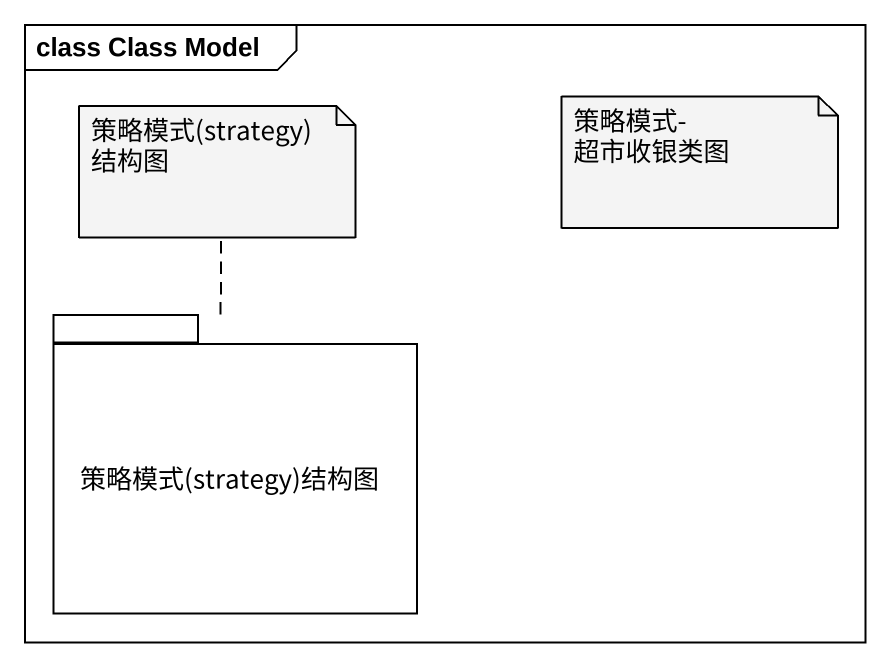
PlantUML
@startuml
mainframe class Class Model
package "策略模式(strategy)结构图" as 策略模式_strategy_结构图 {
}
note top of 策略模式_strategy_结构图 : 策略模式(strategy)结构图
note as N2
  策略模式-超市收银类图
end note
@enduml
